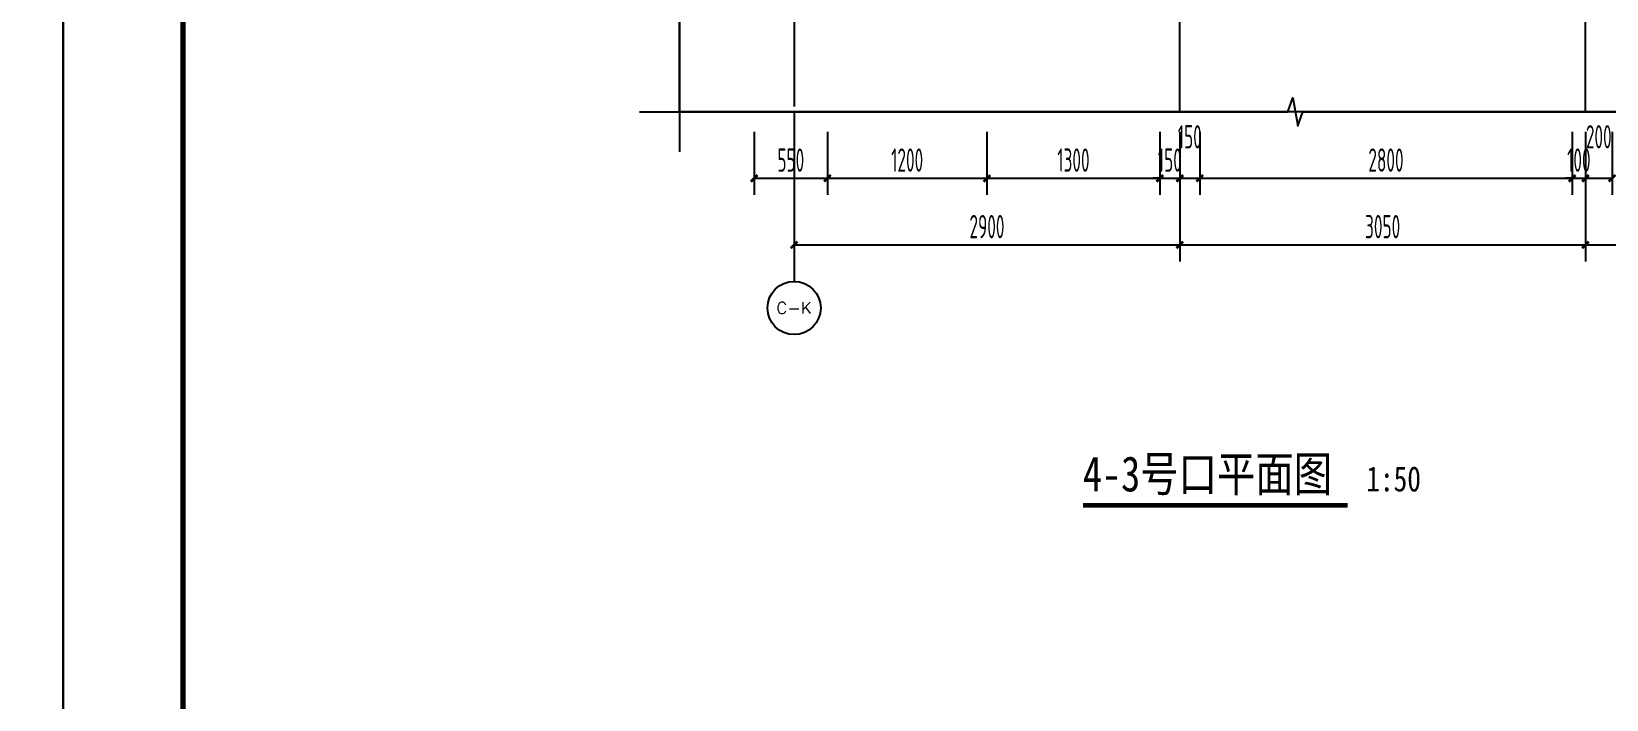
# Model space of a CAD drawing. Extents: x -473190 to 2138458, y -81875 to 2633646.
# Drawn here: x 1306025 to 1317867, y -67025 to -62006 of the extents above; entities that cross this region are included whole.
import ezdxf
from ezdxf.enums import TextEntityAlignment as Align

# ---------------------------------------------------------------- set-up
doc = ezdxf.new("R2010")
doc.units = 0
doc.header["$LTSCALE"] = 1000
doc.linetypes.add('DOTE', pattern=[2.42, 2, -0.2, 0.02, -0.2])
for name, color, linetype in [('AXIS', 3, 'Continuous'), ('AXIS_TEXT', 7, 'Continuous'), ('DIM_SYMB', 3, 'Continuous'), ('DOTE', 1, 'DOTE'), ('ECA_TK', 7, 'Continuous'), ('PUB_DIM', 3, 'Continuous'), ('PUB_TEXT', 7, 'Continuous'), ('tk', 7, 'Continuous')]:
    doc.layers.add(name, color=color, linetype=linetype)
doc.styles.add('_TCH_AXIS', font='COMPLEX', dxfattribs={"bigfont": 'GBCBIG'})
doc.styles.add('_TCH_DIM_T3', font='tssdeng.shx', dxfattribs={"width": 0.564706, "bigfont": '@@@tssdchn.shx'})
doc.styles.add('COMPLEX', font='COMPLEX.shx', dxfattribs={"width": 0.65})
doc.styles.add('TYDG_01', font='', dxfattribs={"width": 0.8})
doc.styles.get('TYDG_01').set_extended_font_data('SimSun')
doc.dimstyles.new('_TCH_ARCH&&50', dxfattribs={"dimtxt": 175, "dimasz": 50, "dimexe": 125, "dimexo": 150, "dimgap": 50, "dimtad": 1, "dimdec": 0, "dimzin": 0, "dimdsep": 46, "dimtxsty": '_TCH_DIM_T3', "dimblk": 'ARCHTICK', "dimcen": 0.09, "dimclrt": 7, "dimazin": 2, "dimtfac": 1, "dimtdec": 0, "dimtix": 1, "dimtmove": 2, "dimatfit": 3, "dimfxl": 0, "dimtolj": 1, "dimtzin": 0, "dimarcsym": 0})

# ---------------------------------------------------------------- blocks, each defined once
blk = doc.blocks.new('10B_A1E图框')
at = {"layer": 'ECA_TK'}
blk.add_lwpolyline([(0, 0), (841, 0), (841, 594), (0, 594)], close=True, dxfattribs=at)
at = {"layer": 'ECA_TK', "const_width": 0.8}
blk.add_lwpolyline([(831, 10), (831, 584), (18, 584), (18, 10)], close=True, dxfattribs=at)
blk = doc.blocks.new('_ArchTick')
at = {"color": 0, "linetype": 'ByBlock', "const_width": 0.4}
blk.add_lwpolyline([(-0.5, -0.5), (0.5, 0.5)], dxfattribs=at)
blk = doc.blocks.new('*D2430')
at = {"layer": 'Defpoints', "color": 0, "transparency": 16777216}
for p in [(1311459, -62609), (1312009, -62609), (1312009, -63109)]:
    blk.add_point(p, dxfattribs=at)
at = {"layer": 'PUB_DIM', "color": 0, "lineweight": -2, "transparency": 16777216}
for p, q in [((1311459, -62759), (1311459, -63234)), ((1312009, -62759), (1312009, -63234)), ((1311459, -63109), (1312009, -63109))]:
    blk.add_line(p, q, dxfattribs=at)
at = {"layer": 'PUB_DIM', "color": 0, "lineweight": -2, "transparency": 16777216, "xscale": 50, "yscale": 50, "zscale": 50, "rotation": 180}
blk.add_blockref('_ArchTick', (1311459, -63109), dxfattribs=at)
at = {"layer": 'PUB_DIM', "color": 0, "lineweight": -2, "transparency": 16777216, "xscale": 50, "yscale": 50, "zscale": 50}
blk.add_blockref('_ArchTick', (1312009, -63109), dxfattribs=at)
at = {"layer": 'PUB_DIM', "color": 7, "transparency": 16777216, "insert": (1311734, -62972), "char_height": 175, "attachment_point": 5, "style": '_TCH_DIM_T3'}
blk.add_mtext('\\A1;550', dxfattribs=at)
blk = doc.blocks.new('*D2431')
at = {"layer": 'Defpoints', "color": 0, "transparency": 16777216}
for p in [(1312009, -62609), (1313209, -62609), (1313209, -63109)]:
    blk.add_point(p, dxfattribs=at)
at = {"layer": 'PUB_DIM', "color": 0, "lineweight": -2, "transparency": 16777216}
for p, q in [((1312009, -62759), (1312009, -63234)), ((1313209, -62759), (1313209, -63234)), ((1312009, -63109), (1313209, -63109))]:
    blk.add_line(p, q, dxfattribs=at)
at = {"layer": 'PUB_DIM', "color": 0, "lineweight": -2, "transparency": 16777216, "xscale": 50, "yscale": 50, "zscale": 50, "rotation": 180}
blk.add_blockref('_ArchTick', (1312009, -63109), dxfattribs=at)
at = {"layer": 'PUB_DIM', "color": 0, "lineweight": -2, "transparency": 16777216, "xscale": 50, "yscale": 50, "zscale": 50}
blk.add_blockref('_ArchTick', (1313209, -63109), dxfattribs=at)
at = {"layer": 'PUB_DIM', "color": 7, "transparency": 16777216, "insert": (1312609, -62972), "char_height": 175, "attachment_point": 5, "style": '_TCH_DIM_T3'}
blk.add_mtext('\\A1;1200', dxfattribs=at)
blk = doc.blocks.new('*D2432')
at = {"layer": 'Defpoints', "color": 0, "transparency": 16777216}
for p in [(1313209, -62609), (1314509, -62609), (1314509, -63109)]:
    blk.add_point(p, dxfattribs=at)
at = {"layer": 'PUB_DIM', "color": 0, "lineweight": -2, "transparency": 16777216}
for p, q in [((1313209, -62759), (1313209, -63234)), ((1314509, -62759), (1314509, -63234)), ((1313209, -63109), (1314509, -63109))]:
    blk.add_line(p, q, dxfattribs=at)
at = {"layer": 'PUB_DIM', "color": 0, "lineweight": -2, "transparency": 16777216, "xscale": 50, "yscale": 50, "zscale": 50, "rotation": 180}
blk.add_blockref('_ArchTick', (1313209, -63109), dxfattribs=at)
at = {"layer": 'PUB_DIM', "color": 0, "lineweight": -2, "transparency": 16777216, "xscale": 50, "yscale": 50, "zscale": 50}
blk.add_blockref('_ArchTick', (1314509, -63109), dxfattribs=at)
at = {"layer": 'PUB_DIM', "color": 7, "transparency": 16777216, "insert": (1313859, -62972), "char_height": 175, "attachment_point": 5, "style": '_TCH_DIM_T3'}
blk.add_mtext('\\A1;1300', dxfattribs=at)
blk = doc.blocks.new('*D2433')
at = {"layer": 'Defpoints', "color": 0, "transparency": 16777216}
for p in [(1314509, -62609), (1314659, -62609), (1314659, -63109)]:
    blk.add_point(p, dxfattribs=at)
at = {"layer": 'PUB_DIM', "color": 0, "lineweight": -2, "transparency": 16777216}
for p, q in [((1314509, -62759), (1314509, -63234)), ((1314659, -62759), (1314659, -63234)), ((1314509, -63109), (1314459, -63109)), ((1314509, -63109), (1314659, -63109)), ((1314659, -63109), (1314709, -63109))]:
    blk.add_line(p, q, dxfattribs=at)
at = {"layer": 'PUB_DIM', "color": 0, "lineweight": -2, "transparency": 16777216, "xscale": 50, "yscale": 50, "zscale": 50}
blk.add_blockref('_ArchTick', (1314509, -63109), dxfattribs=at)
at = {"layer": 'PUB_DIM', "color": 0, "lineweight": -2, "transparency": 16777216, "xscale": 50, "yscale": 50, "zscale": 50, "rotation": 180}
blk.add_blockref('_ArchTick', (1314659, -63109), dxfattribs=at)
at = {"layer": 'PUB_DIM', "color": 7, "transparency": 16777216, "insert": (1314584, -62972), "char_height": 175, "attachment_point": 5, "style": '_TCH_DIM_T3'}
blk.add_mtext('\\A1;150', dxfattribs=at)
blk = doc.blocks.new('*D2434')
at = {"layer": 'Defpoints', "color": 0, "transparency": 16777216}
for p in [(1314659, -62609), (1314809, -62609), (1314809, -63109)]:
    blk.add_point(p, dxfattribs=at)
at = {"layer": 'PUB_DIM', "color": 0, "lineweight": -2, "transparency": 16777216}
for p, q in [((1314659, -62759), (1314659, -63234)), ((1314809, -62759), (1314809, -63234)), ((1314659, -63109), (1314809, -63109))]:
    blk.add_line(p, q, dxfattribs=at)
at = {"layer": 'PUB_DIM', "color": 0, "lineweight": -2, "transparency": 16777216, "xscale": 50, "yscale": 50, "zscale": 50, "rotation": 180}
blk.add_blockref('_ArchTick', (1314659, -63109), dxfattribs=at)
at = {"layer": 'PUB_DIM', "color": 0, "lineweight": -2, "transparency": 16777216, "xscale": 50, "yscale": 50, "zscale": 50}
blk.add_blockref('_ArchTick', (1314809, -63109), dxfattribs=at)
at = {"layer": 'PUB_DIM', "color": 7, "transparency": 16777216, "insert": (1314734, -62797), "char_height": 175, "attachment_point": 5, "style": '_TCH_DIM_T3'}
blk.add_mtext('\\A1;150', dxfattribs=at)
blk = doc.blocks.new('*D2435')
at = {"layer": 'Defpoints', "color": 0, "transparency": 16777216}
for p in [(1314809, -62609), (1317609, -62609), (1317609, -63109)]:
    blk.add_point(p, dxfattribs=at)
at = {"layer": 'PUB_DIM', "color": 0, "lineweight": -2, "transparency": 16777216}
for p, q in [((1314809, -62759), (1314809, -63234)), ((1317609, -62759), (1317609, -63234)), ((1314809, -63109), (1317609, -63109))]:
    blk.add_line(p, q, dxfattribs=at)
at = {"layer": 'PUB_DIM', "color": 0, "lineweight": -2, "transparency": 16777216, "xscale": 50, "yscale": 50, "zscale": 50, "rotation": 180}
blk.add_blockref('_ArchTick', (1314809, -63109), dxfattribs=at)
at = {"layer": 'PUB_DIM', "color": 0, "lineweight": -2, "transparency": 16777216, "xscale": 50, "yscale": 50, "zscale": 50}
blk.add_blockref('_ArchTick', (1317609, -63109), dxfattribs=at)
at = {"layer": 'PUB_DIM', "color": 7, "transparency": 16777216, "insert": (1316209, -62972), "char_height": 175, "attachment_point": 5, "style": '_TCH_DIM_T3'}
blk.add_mtext('\\A1;2800', dxfattribs=at)
blk = doc.blocks.new('*D2436')
at = {"layer": 'Defpoints', "color": 0, "transparency": 16777216}
for p in [(1317609, -62609), (1317709, -62609), (1317709, -63109)]:
    blk.add_point(p, dxfattribs=at)
at = {"layer": 'PUB_DIM', "color": 0, "lineweight": -2, "transparency": 16777216}
for p, q in [((1317609, -62759), (1317609, -63234)), ((1317709, -62759), (1317709, -63234)), ((1317609, -63109), (1317559, -63109)), ((1317609, -63109), (1317709, -63109)), ((1317709, -63109), (1317759, -63109))]:
    blk.add_line(p, q, dxfattribs=at)
at = {"layer": 'PUB_DIM', "color": 0, "lineweight": -2, "transparency": 16777216, "xscale": 50, "yscale": 50, "zscale": 50}
blk.add_blockref('_ArchTick', (1317609, -63109), dxfattribs=at)
at = {"layer": 'PUB_DIM', "color": 0, "lineweight": -2, "transparency": 16777216, "xscale": 50, "yscale": 50, "zscale": 50, "rotation": 180}
blk.add_blockref('_ArchTick', (1317709, -63109), dxfattribs=at)
at = {"layer": 'PUB_DIM', "color": 7, "transparency": 16777216, "insert": (1317659, -62972), "char_height": 175, "attachment_point": 5, "style": '_TCH_DIM_T3'}
blk.add_mtext('\\A1;100', dxfattribs=at)
blk = doc.blocks.new('*D2437')
at = {"layer": 'Defpoints', "color": 0, "transparency": 16777216}
for p in [(1317709, -62609), (1317909, -62609), (1317909, -63109)]:
    blk.add_point(p, dxfattribs=at)
at = {"layer": 'PUB_DIM', "color": 0, "lineweight": -2, "transparency": 16777216}
for p, q in [((1317709, -62759), (1317709, -63234)), ((1317909, -62759), (1317909, -63234)), ((1317709, -63109), (1317909, -63109))]:
    blk.add_line(p, q, dxfattribs=at)
at = {"layer": 'PUB_DIM', "color": 0, "lineweight": -2, "transparency": 16777216, "xscale": 50, "yscale": 50, "zscale": 50, "rotation": 180}
blk.add_blockref('_ArchTick', (1317709, -63109), dxfattribs=at)
at = {"layer": 'PUB_DIM', "color": 0, "lineweight": -2, "transparency": 16777216, "xscale": 50, "yscale": 50, "zscale": 50}
blk.add_blockref('_ArchTick', (1317909, -63109), dxfattribs=at)
at = {"layer": 'PUB_DIM', "color": 7, "transparency": 16777216, "insert": (1317809, -62797), "char_height": 175, "attachment_point": 5, "style": '_TCH_DIM_T3'}
blk.add_mtext('\\A1;200', dxfattribs=at)
blk = doc.blocks.new('*D2453')
at = {"layer": 'Defpoints', "color": 0, "transparency": 16777216}
for p in [(1311759, -62609), (1314659, -62609), (1314659, -63609)]:
    blk.add_point(p, dxfattribs=at)
at = {"layer": 'PUB_DIM', "color": 0, "lineweight": -2, "transparency": 16777216}
for p, q in [((1311759, -62759), (1311759, -63734)), ((1314659, -62759), (1314659, -63734)), ((1311759, -63609), (1314659, -63609))]:
    blk.add_line(p, q, dxfattribs=at)
at = {"layer": 'PUB_DIM', "color": 0, "lineweight": -2, "transparency": 16777216, "xscale": 50, "yscale": 50, "zscale": 50, "rotation": 180}
blk.add_blockref('_ArchTick', (1311759, -63609), dxfattribs=at)
at = {"layer": 'PUB_DIM', "color": 0, "lineweight": -2, "transparency": 16777216, "xscale": 50, "yscale": 50, "zscale": 50}
blk.add_blockref('_ArchTick', (1314659, -63609), dxfattribs=at)
at = {"layer": 'PUB_DIM', "color": 7, "transparency": 16777216, "insert": (1313209, -63472), "char_height": 175, "attachment_point": 5, "style": '_TCH_DIM_T3'}
blk.add_mtext('\\A1;2900', dxfattribs=at)
blk = doc.blocks.new('*D2454')
at = {"layer": 'Defpoints', "color": 0, "transparency": 16777216}
for p in [(1314659, -62609), (1317709, -62609), (1317709, -63609)]:
    blk.add_point(p, dxfattribs=at)
at = {"layer": 'PUB_DIM', "color": 0, "lineweight": -2, "transparency": 16777216}
for p, q in [((1314659, -62759), (1314659, -63734)), ((1317709, -62759), (1317709, -63734)), ((1314659, -63609), (1317709, -63609))]:
    blk.add_line(p, q, dxfattribs=at)
at = {"layer": 'PUB_DIM', "color": 0, "lineweight": -2, "transparency": 16777216, "xscale": 50, "yscale": 50, "zscale": 50, "rotation": 180}
blk.add_blockref('_ArchTick', (1314659, -63609), dxfattribs=at)
at = {"layer": 'PUB_DIM', "color": 0, "lineweight": -2, "transparency": 16777216, "xscale": 50, "yscale": 50, "zscale": 50}
blk.add_blockref('_ArchTick', (1317709, -63609), dxfattribs=at)
at = {"layer": 'PUB_DIM', "color": 7, "transparency": 16777216, "insert": (1316184, -63472), "char_height": 175, "attachment_point": 5, "style": '_TCH_DIM_T3'}
blk.add_mtext('\\A1;3050', dxfattribs=at)
blk = doc.blocks.new('*D2455')
at = {"layer": 'Defpoints', "color": 0, "transparency": 16777216}
for p in [(1317709, -62609), (1319909, -62609), (1319909, -63609)]:
    blk.add_point(p, dxfattribs=at)
at = {"layer": 'PUB_DIM', "color": 0, "lineweight": -2, "transparency": 16777216}
for p, q in [((1317709, -62759), (1317709, -63734)), ((1319909, -62759), (1319909, -63734)), ((1317709, -63609), (1319909, -63609))]:
    blk.add_line(p, q, dxfattribs=at)
at = {"layer": 'PUB_DIM', "color": 0, "lineweight": -2, "transparency": 16777216, "xscale": 50, "yscale": 50, "zscale": 50, "rotation": 180}
blk.add_blockref('_ArchTick', (1317709, -63609), dxfattribs=at)
at = {"layer": 'PUB_DIM', "color": 0, "lineweight": -2, "transparency": 16777216, "xscale": 50, "yscale": 50, "zscale": 50}
blk.add_blockref('_ArchTick', (1319909, -63609), dxfattribs=at)
at = {"layer": 'PUB_DIM', "color": 7, "transparency": 16777216, "insert": (1318809, -63472), "char_height": 175, "attachment_point": 5, "style": '_TCH_DIM_T3'}
blk.add_mtext('\\A1;2200', dxfattribs=at)
blk = doc.blocks.new('_AXISO')
blk.add_circle((0, 0), 0.5)
at = {"layer": 'AXIS_TEXT', "style": 'COMPLEX', "width": 1.041667}
blk.add_attdef('A', text='', height=0.56, dxfattribs=at).set_placement((-0.25, -0.28), (0.25, -0.28), align=Align.FIT)

msp = doc.modelspace()

# ---------------------------------------------------------------- linework, layer by layer
msp.add_lwpolyline([(1310897.2, -55729.4), (1320156.8, -55729.4), (1320156.8, -62609.3), (1310897.2, -62609.3)], close=True)
at = {"layer": 'AXIS'}
msp.add_line((1311758.7, -62609.3), (1311758.7, -63883.1), dxfattribs=at)
at = {"layer": 'DIM_SYMB'}
for points in [[(1310897.2, -55429.4), (1310897.2, -59113.1), (1311002.2, -59151.3), (1310792.2, -59188.4), (1310897.2, -59225.6), (1310897.2, -62909.3)], [(1310597.2, -62609.3), (1315470.7, -62609.3), (1315509, -62504.3), (1315546, -62714.3), (1315583.2, -62609.3), (1320456.8, -62609.3)]]:
    msp.add_lwpolyline(points, dxfattribs=at)
at = {"layer": 'DIM_SYMB', "lineweight": -3, "const_width": 35}
msp.add_lwpolyline([(1313930, -65567), (1315921, -65567)], dxfattribs=at)
at = {"layer": 'DOTE'}
for p, q in [((1311758.7, -55729.4), (1311758.7, -62609.3)), ((1314658.7, -62609.3), (1314658.7, -55737.4)), ((1317708.7, -62609.3), (1317708.7, -55737.4))]:
    msp.add_line(p, q, dxfattribs=at)

# ---------------------------------------------------------------- block references
at = {"layer": 'AXIS'}
ref = msp.add_blockref('_AXISO', (1311758.7, -64083.1), dxfattribs=dict(at, xscale=400, yscale=400, zscale=400))
ref.add_attrib('A', 'C-K', dxfattribs={"layer": 'AXIS_TEXT', "height": 84.9, "style": '_TCH_AXIS'}).set_placement((1311625.3, -64125.6), (1311892.2, -64125.6), align=Align.FIT)
at = {"layer": 'tk', "xscale": 50, "yscale": 50, "zscale": 50}
for p in [(1264213.1, -81874.7), (1306263.1, -81874.6)]:
    msp.add_blockref('10B_A1E图框', p, dxfattribs=at)

# ---------------------------------------------------------------- texts
at = {"layer": 'PUB_TEXT', "style": 'TYDG_01', "width": 0.8}
for s, height, p in [('4-3号口平面图', 264.35, (1313930, -65461.6)), ('1:50', 188.82, (1316061, -65461.6))]:
    msp.add_text(s, height=height, dxfattribs=at).set_placement(p)

# ---------------------------------------------------------------- dimensions: what is measured, and where the dimension line sits
at = {"layer": 'PUB_DIM'}
for p1, p2, distance, picture, middle in [((1311458.7, -62609.3), (1312008.7, -62609.3), -500, '*D2430', (1311733.7, -62971.8)), ((1311758.7, -62609.3), (1314658.7, -62609.3), -1000, '*D2453', (1313208.7, -63471.8)), ((1312008.7, -62609.3), (1313208.7, -62609.3), -500, '*D2431', (1312608.7, -62971.8)), ((1313208.7, -62609.3), (1314508.7, -62609.3), -500, '*D2432', (1313858.7, -62971.8)), ((1314508.7, -62609.3), (1314658.7, -62609.3), -500, '*D2433', (1314583.7, -62971.8)), ((1314658.7, -62609.3), (1317708.7, -62609.3), -1000, '*D2454', (1316183.7, -63471.8)), ((1314808.7, -62609.3), (1317608.7, -62609.3), -500, '*D2435', (1316208.7, -62971.8)), ((1317608.7, -62609.3), (1317708.7, -62609.3), -500, '*D2436', (1317658.7, -62971.8)), ((1317708.7, -62609.3), (1319908.7, -62609.3), -1000, '*D2455', (1318808.7, -63471.8))]:
    dim = msp.add_aligned_dim(p1=p1, p2=p2, distance=distance, dimstyle='_TCH_ARCH&&50', dxfattribs=at)
    dim.commit()
    dim.dimension.update_dxf_attribs({"geometry": picture, "text_midpoint": middle})
for base, p1, p2, picture, middle in [((1314808.7, -63109.3), (1314658.7, -62609.3), (1314808.7, -62609.3), '*D2434', (1314733.7, -62796.8)), ((1317908.7, -63109.3), (1317708.7, -62609.3), (1317908.7, -62609.3), '*D2437', (1317808.7, -62796.8))]:
    dim = msp.add_linear_dim(base=base, p1=p1, p2=p2, angle=0, dimstyle='_TCH_ARCH&&50', dxfattribs=at)
    dim.commit()
    dim.dimension.update_dxf_attribs({"geometry": picture, "text_midpoint": middle, "dimtype": 129})

doc.saveas('drawing.dxf')
